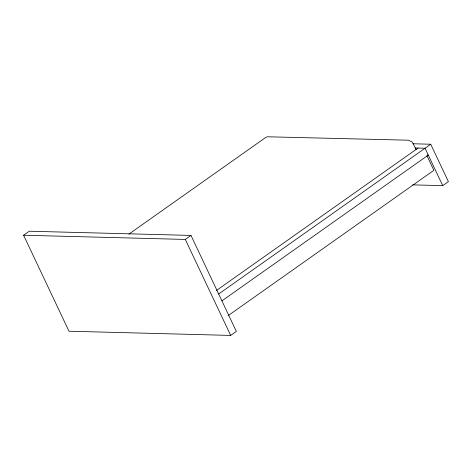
<?xml version="1.0" encoding="UTF-8"?>
<svg xmlns="http://www.w3.org/2000/svg" width="472" height="472" viewBox="0 0 472 472"><rect width="100%" height="100%" fill="white"/><g stroke="black" fill="none" stroke-linecap="round" stroke-linejoin="round"><path stroke-width="0.71" d="M23.6 235.233L29.276 231.221L190.977 235.422L236.354 331.409L230.678 335.415L68.977 331.22L23.6 235.233L185.301 239.428L190.977 235.422M128.915 234.088L265.86 137.358L267.417 136.78L408.416 140.202L412.345 142.107L416.151 149.707M216.512 290.428L418.068 148.06M218.672 294.009L430.724 144.231L448.4 181.632L442.724 185.638L412.587 184.853M221.917 300.865L428.287 155.093L427.195 155.07M228.094 315.668L433.862 170.321L426.959 155.719M413.083 143.771L430.724 144.231M415.142 147.984L425.048 148.237L442.724 185.638M185.301 239.428L230.678 335.415"/></g></svg>
